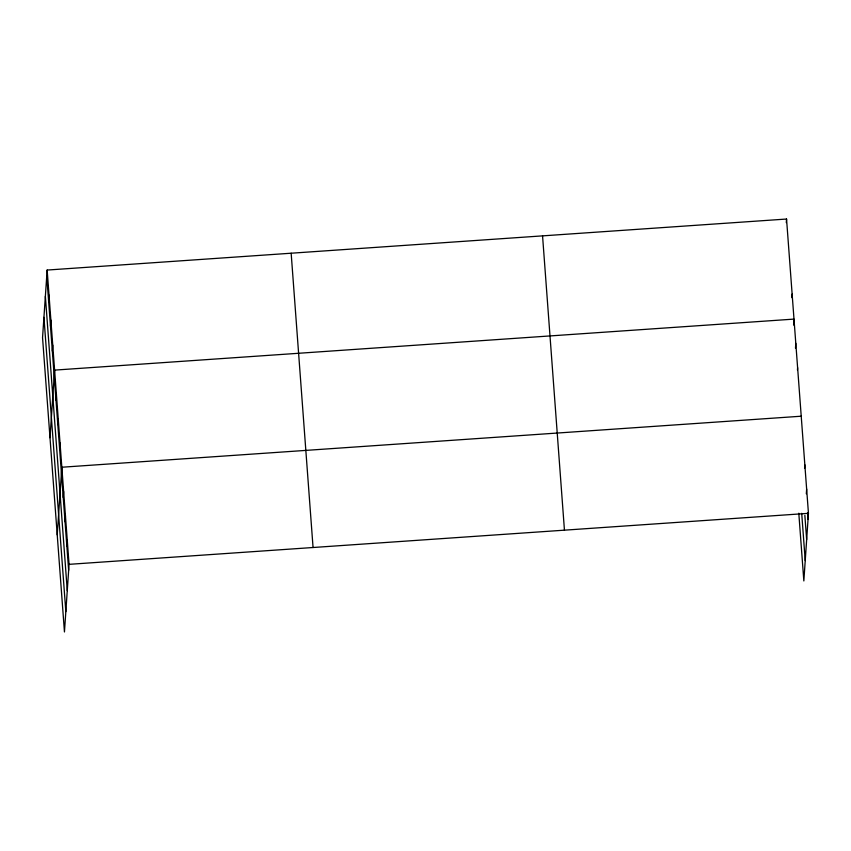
<?xml version="1.0" encoding="UTF-8"?>
<svg xmlns="http://www.w3.org/2000/svg" width="851" height="851" viewBox="0 0 851 851"><rect width="100%" height="100%" fill="white"/><g stroke="black" fill="none" stroke-linecap="round" stroke-linejoin="round"><path stroke-width="1.28" d="M47.156 270.054L69.059 564.341L64.453 631.963L42.55 337.666L47.156 270.054L786.547 219.037L808.45 513.334L803.844 580.946L798.802 513.217M48.613 301.02L49.018 295.074M50.475 326.039L50.879 320.082M52.337 351.059L52.741 345.102M49.996 437.733L54.602 370.111L793.994 319.104L793.589 325.05M56.006 400.342L56.411 394.396M57.815 424.628L58.219 418.671M59.623 448.902L60.027 442.945M57.219 534.843L61.836 467.231L801.227 416.213M63.229 497.463L63.644 491.506M65.038 521.737L65.442 515.791M66.846 546.023L67.25 540.066M786.303 222.611L786.547 219.037M791.887 297.659L792.132 294.084M795.483 348.144L795.802 343.379M797.451 370.036L797.61 367.653M804.589 468.348L804.833 464.774M806.322 493.814L806.642 489.048M69.059 564.341L808.45 513.334M807.567 512.898L808.046 519.28M804.855 515.355L806.652 539.63M801.706 513.313L805.227 560.596M542.555 235.876L564.447 530.162M291.159 253.226L313.062 547.512M46.752 276.011L68.654 570.298M45.369 296.361L67.272 590.647M43.933 317.327L65.835 611.614"/></g></svg>
